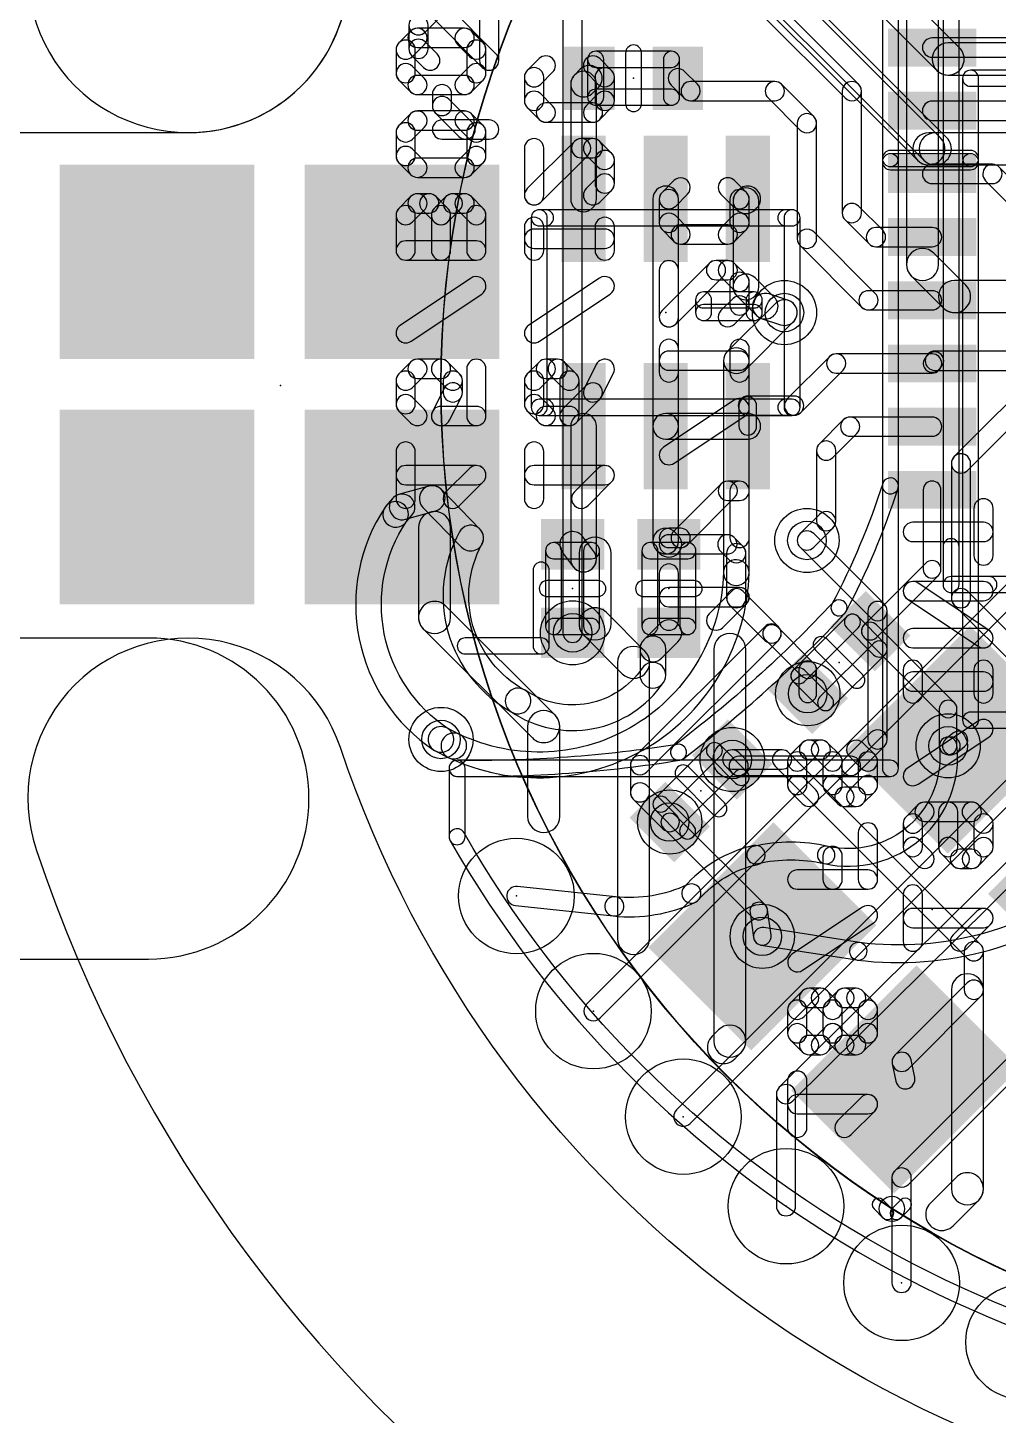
# Model space of a CAD drawing. Extents: x 0 to 2.5, y 0 to 3.1.
# Drawn here: x 0.2 to 0.5023, y 0.2334 to 0.6657 of the extents above; entities that cross this region are included whole.
import ezdxf

# ---------------------------------------------------------------- set-up
doc = ezdxf.new("R2010")
doc.units = 0
for name, color, linetype in [('1', 22, 'CONTINUOUS'), ('15', 6, 'CONTINUOUS'), ('16', 175, 'CONTINUOUS'), ('17', 82, 'CONTINUOUS'), ('18', 82, 'CONTINUOUS'), ('19', 53, 'CONTINUOUS'), ('2', 4, 'CONTINUOUS'), ('21', 253, 'CONTINUOUS'), ('22', 253, 'CONTINUOUS'), ('23', 7, 'CONTINUOUS'), ('31', 253, 'CONTINUOUS'), ('46', 140, 'CONTINUOUS')]:
    doc.layers.add(name, color=color, linetype=linetype)

# ---------------------------------------------------------------- blocks, each defined once
blk = doc.blocks.new('RECT')
blk.add_solid([(-0.5, -0.5), (0.5, -0.5), (-0.5, 0.5), (0.5, 0.5)])
blk = doc.blocks.new('ROUNDP')
blk.add_circle((0, 0), 0.5)
blk = doc.blocks.new('ROUNDV')
blk.add_circle((0, 0), 0.5)

msp = doc.modelspace()

# ---------------------------------------------------------------- linework, layer by layer
at = {"layer": '1'}
for points in [[(0.46624, 0.692), (0.46624, 0.523, 1), (0.47124, 0.523), (0.47124, 0.692, 1)], [(0.458861, 0.648121), (0.432861, 0.674121, 1), (0.428619, 0.669879), (0.454619, 0.643879, 1)], [(0.48174, 0.656567), (0.518307, 0.656567, 1), (0.518307, 0.662567), (0.48174, 0.662567, 1)], [(0.375978, 0.645361), (0.377789, 0.647172, 1), (0.372132, 0.652828), (0.370321, 0.651017, 1)], [(0.408641, 0.648121), (0.404641, 0.652121, 1), (0.400398, 0.647879), (0.404398, 0.643879, 1)], [(0.37715, 0.612433), (0.37715, 0.648189, 1), (0.36915, 0.648189), (0.36915, 0.612433, 1)], [(0.43274, 0.649), (0.40652, 0.649, 1), (0.40652, 0.643), (0.43274, 0.643, 1)], [(0.444861, 0.638121), (0.434861, 0.648121, 1), (0.430619, 0.643879), (0.440619, 0.633879, 1)], [(0.45974, 0.608), (0.45974, 0.646, 1), (0.45374, 0.646), (0.45374, 0.608, 1)], [(0.48174, 0.636882), (0.510858, 0.636882, 1), (0.510858, 0.642882), (0.48174, 0.642882, 1)], [(0.44574, 0.6), (0.44574, 0.636, 1), (0.43974, 0.636), (0.43974, 0.6, 1)], [(0.48174, 0.617197), (0.500543, 0.617197, 1), (0.500543, 0.623197), (0.48174, 0.623197, 1)], [(0.498422, 0.618076), (0.516619, 0.599879, 1), (0.520861, 0.604121), (0.502665, 0.622318, 1)], [(0.40274, 0.541567), (0.40274, 0.612433, 1), (0.39474, 0.612433), (0.39474, 0.541567, 1)], [(0.426569, 0.609014), (0.427159, 0.609605, 1), (0.421502, 0.615261), (0.420912, 0.614671, 1)], [(0.42774, 0.585), (0.42774, 0.611843, 1), (0.41974, 0.611843), (0.41974, 0.585, 1)], [(0.46635, 0.602633), (0.458861, 0.610121, 1), (0.454619, 0.605879), (0.462107, 0.59839, 1)], [(0.464035, 0.582948), (0.444861, 0.602121, 1), (0.440619, 0.597879), (0.459792, 0.578705, 1)], [(0.48174, 0.603512), (0.464228, 0.603512, 1), (0.464228, 0.597512), (0.48174, 0.597512, 1)], [(0.432569, 0.581828), (0.426569, 0.587828, 1), (0.420912, 0.582172), (0.426912, 0.576172, 1)], [(0.48174, 0.583827), (0.461913, 0.583827, 1), (0.461913, 0.577827), (0.48174, 0.577827, 1)], [(0.437005, 0.580795), (0.431005, 0.582795, 1), (0.428475, 0.575205), (0.434475, 0.573205, 1)], [(0.449761, 0.563263), (0.436619, 0.550121, 1), (0.440861, 0.545879), (0.454003, 0.55902, 1)], [(0.48174, 0.564142), (0.451882, 0.564142, 1), (0.451882, 0.558142), (0.48174, 0.558142, 1)], [(0.483685, 0.559197), (0.484543, 0.560055, 1), (0.480654, 0.563945), (0.479796, 0.563086, 1)], [(0.482598, 0.559), (0.53074, 0.559, 1), (0.53074, 0.565), (0.482598, 0.565, 1)], [(0.43874, 0.551), (0.424331, 0.551, 1), (0.424331, 0.545), (0.43874, 0.545, 1)], [(0.421581, 0.548), (0.421581, 0.541567, 1), (0.427081, 0.541567), (0.427081, 0.548, 1)], [(0.36915, 0.541567), (0.36915, 0.500189, 1), (0.37715, 0.500189), (0.37715, 0.541567, 1)], [(0.39474, 0.541567), (0.39474, 0.50578, 1), (0.40274, 0.50578), (0.40274, 0.541567, 1)], [(0.39874, 0.537567), (0.424331, 0.537567, 1), (0.424331, 0.545567), (0.39874, 0.545567, 1)], [(0.454076, 0.543578), (0.446619, 0.536121, 1), (0.450861, 0.531879), (0.458318, 0.539335, 1)], [(0.48174, 0.544457), (0.456197, 0.544457, 1), (0.456197, 0.538457), (0.48174, 0.538457, 1)], [(0.44574, 0.534), (0.44574, 0.512, 1), (0.45174, 0.512), (0.45174, 0.534, 1)], [(0.450529, 0.486167, 1), (0.454951, 0.483833, 0.043661), (0.47112, 0.522234, 1), (0.46636, 0.523766, -0.043661)], [(0.47899, 0.521772), (0.47899, 0.497, 1), (0.48449, 0.497), (0.48449, 0.521772, 1)], [(0.317669, 0.511501), (0.319669, 0.513832, 1), (0.313598, 0.519042), (0.311598, 0.516711, 1)], [(0.324917, 0.522922), (0.315551, 0.520288, 1), (0.317717, 0.512586), (0.327083, 0.51522, 1)], [(0.340867, 0.50953), (0.328867, 0.521861, 1), (0.323133, 0.516281), (0.335133, 0.50395, 1)], [(0.317965, 0.511891, 1), (0.311303, 0.516321, 0.414214), (0.326525, 0.440669, 1), (0.330955, 0.447331, -0.414214)], [(0.446619, 0.514121), (0.440619, 0.508121, 1), (0.444861, 0.503879), (0.450861, 0.509879, 1)], [(0.341505, 0.504813, 1), (0.334495, 0.508667, 0.414214), (0.350813, 0.452495, 1), (0.354667, 0.459505, -0.414214)], [(0.376361, 0.502574), (0.372951, 0.507165, 1), (0.366529, 0.502395), (0.369938, 0.497804, 1)], [(0.395912, 0.502951), (0.396912, 0.501951, 1), (0.402569, 0.507608), (0.401569, 0.508608, 1)], [(0.417961, 0.50778), (0.39974, 0.50778, 1), (0.39974, 0.50178), (0.417961, 0.50178, 1)], [(0.422861, 0.504121), (0.420082, 0.506901, 1), (0.415839, 0.502658), (0.418619, 0.499879, 1)], [(0.42374, 0.488), (0.42374, 0.502, 1), (0.41774, 0.502), (0.41774, 0.488, 1)], [(0.479796, 0.498945), (0.460539, 0.479688, 1), (0.464428, 0.475799), (0.483685, 0.495055, 1)], [(0.433861, 0.479121), (0.422861, 0.490121, 1), (0.418619, 0.485879), (0.429619, 0.474879, 1)], [(0.401236, 0.441997, 1), (0.404244, 0.438003, 0.043661), (0.454568, 0.483295, 1), (0.450912, 0.486705, -0.043661)], [(0.392861, 0.433879), (0.433861, 0.474879, 1), (0.429619, 0.479121), (0.388619, 0.438121, 1)], [(0.397569, 0.469392), (0.402569, 0.474392, 1), (0.396912, 0.480049), (0.391912, 0.475049, 1)], [(0.488685, 0.455432), (0.464428, 0.479688, 1), (0.460539, 0.475799), (0.484796, 0.451542, 1)], [(0.39874, 0.464), (0.39874, 0.47222, 1), (0.39074, 0.47222), (0.39074, 0.464, 1)], [(0.429796, 0.475055), (0.441052, 0.463799, 1), (0.444941, 0.467688), (0.433685, 0.478945, 1)], [(0.354989, 0.459308, 1), (0.350491, 0.452692, 0.414214), (0.398048, 0.461751, 1), (0.391432, 0.466249, -0.414214)], [(0.440247, 0.465744), (0.440247, 0.458256, 1), (0.445747, 0.458256), (0.445747, 0.465744, 1)], [(0.48949, 0.442), (0.48949, 0.453487, 1), (0.48399, 0.453487), (0.48399, 0.442, 1)], [(0.488367, 0.446036), (0.486015, 0.444142, 1), (0.489465, 0.439858), (0.491817, 0.441752, 1)], [(0.333777, 0.4375, 1), (0.333703, 0.4325, 0.043661), (0.403137, 0.437532, 1), (0.402343, 0.442468, -0.043661)], [(0.48774, 0.44475), (0.48674, 0.44475, 1), (0.48674, 0.43925), (0.48774, 0.43925, 1)], [(0.33124, 0.435), (0.33124, 0.413701, 1), (0.33624, 0.413701), (0.33624, 0.435, 1)], [(0.39374, 0.427513), (0.39374, 0.436, 1), (0.38774, 0.436), (0.38774, 0.427513, 1)], [(0.434997, 0.440743), (0.419484, 0.440743, 1), (0.419484, 0.434743), (0.434997, 0.434743, 1)], [(0.432875, 0.435622), (0.492619, 0.375879, 1), (0.496861, 0.380121), (0.437118, 0.439865, 1)], [(0.402118, 0.420378), (0.392861, 0.429634, 1), (0.388619, 0.425391), (0.397875, 0.416135, 1)], [(0.398052, 0.416312), (0.425796, 0.388568, 1), (0.429685, 0.392457), (0.401941, 0.420201, 1)], [(0.33591, 0.414943, 1), (0.33157, 0.412459, 0.267949), (0.633061, 0.23687, 1), (0.63308, 0.24187, -0.267949)], [(0.425017, 0.39013), (0.426123, 0.382265, 1), (0.43157, 0.383031), (0.430463, 0.390896, 1)], [(0.49174, 0.378), (0.49174, 0.366, 1), (0.49774, 0.366), (0.49774, 0.378, 1)], [(0.492619, 0.368121), (0.470161, 0.345663, 1), (0.474404, 0.341421), (0.496861, 0.363879, 1)], [(0.469342, 0.342944), (0.470449, 0.337508, 1), (0.476328, 0.338704), (0.475222, 0.34414, 1)]]:
    msp.add_lwpolyline(points, format="xyb", close=True, dxfattribs=at)
at = {"layer": '15'}
for points in [[(0.490276, 0.659536), (0.438276, 0.711536, 1), (0.431205, 0.704464), (0.483205, 0.652464, 1)], [(0.484276, 0.631536), (0.410276, 0.705536, 1), (0.403205, 0.698464), (0.477205, 0.624464, 1)], [(0.52274, 0.661), (0.48674, 0.661, 1), (0.48674, 0.651), (0.52274, 0.651, 1)], [(0.52274, 0.633), (0.48074, 0.633, 1), (0.48074, 0.623), (0.52274, 0.623, 1)], [(0.378358, 0.357225), (0.516861, 0.495729, 1), (0.512619, 0.499972), (0.374115, 0.361468, 1)], [(0.406358, 0.324335), (0.538861, 0.456839, 1), (0.534619, 0.461082), (0.402115, 0.328578, 1)], [(0.536629, 0.437132), (0.434125, 0.335628, 1), (0.438347, 0.331364), (0.540851, 0.432868, 1)], [(0.474358, 0.305375), (0.566861, 0.397879, 1), (0.562619, 0.402121), (0.470115, 0.309617, 1)], [(0.433236, 0.333496), (0.433236, 0.298567, 1), (0.439236, 0.298567), (0.439236, 0.333496, 1)], [(0.475236, 0.274677), (0.475236, 0.307496, 1), (0.469236, 0.307496), (0.469236, 0.274677, 1)]]:
    msp.add_lwpolyline(points, format="xyb", close=True, dxfattribs=at)
at = {"layer": '16'}
for points in [[(0.405205, 0.698464), (0.479205, 0.624464, 1), (0.486276, 0.631536), (0.412276, 0.705536, 1)], [(0.46624, 0.692), (0.46624, 0.625, 1), (0.47124, 0.625), (0.47124, 0.692, 1)], [(0.36674, 0.673), (0.36674, 0.47722, 1), (0.37274, 0.47722), (0.37274, 0.673, 1)], [(0.49624, 0.625), (0.49624, 0.65, 1), (0.49124, 0.65), (0.49124, 0.625, 1)], [(0.49374, 0.6475), (0.80874, 0.6475, 1), (0.80874, 0.6525), (0.49374, 0.6525, 1)], [(0.48274, 0.623), (0.52274, 0.623, 1), (0.52274, 0.633), (0.48274, 0.633, 1)], [(0.46874, 0.6225), (0.49374, 0.6225, 1), (0.49374, 0.6275), (0.46874, 0.6275, 1)], [(0.49374, 0.6265), (0.46874, 0.6265, 1), (0.46874, 0.6215), (0.49374, 0.6215, 1)], [(0.46624, 0.624), (0.46624, 0.435, 1), (0.47124, 0.435), (0.47124, 0.624, 1)], [(0.49624, 0.45), (0.49624, 0.624, 1), (0.49124, 0.624), (0.49124, 0.45, 1)], [(0.423569, 0.559172), (0.438569, 0.574172, 1), (0.432912, 0.579828), (0.417912, 0.564828, 1)], [(0.42474, 0.496), (0.42474, 0.562, 1), (0.41674, 0.562), (0.41674, 0.496, 1)], [(0.516619, 0.560121), (0.488619, 0.532121, 1), (0.492861, 0.527879), (0.520861, 0.555879, 1)], [(0.48774, 0.53), (0.48774, 0.488, 1), (0.49374, 0.488), (0.49374, 0.53, 1)], [(0.440619, 0.503879), (0.462619, 0.481879, 1), (0.466861, 0.486121), (0.444861, 0.508121, 1)], [(0.334453, 0.445615, 1), (0.331027, 0.438385, 0.541698), (0.424739, 0.49589, 1), (0.416742, 0.49611, -0.541698)], [(0.488619, 0.485879), (0.508619, 0.465879, 1), (0.512861, 0.470121), (0.492861, 0.490121, 1)], [(0.46174, 0.484), (0.46174, 0.444, 1), (0.46774, 0.444), (0.46774, 0.484, 1)], [(0.80874, 0.4525), (0.49374, 0.4525, 1), (0.49374, 0.4475), (0.80874, 0.4475, 1)], [(0.326951, 0.440422), (0.330951, 0.438422, 1), (0.334529, 0.445578), (0.330529, 0.447578, 1)], [(0.462619, 0.446121), (0.454362, 0.437865, 1), (0.458605, 0.433622), (0.466861, 0.441879, 1)], [(0.449346, 0.410682, 1), (0.448134, 0.405318, 0.515576), (0.489473, 0.442305, 1), (0.484007, 0.441695, -0.515576)], [(0.46874, 0.4375), (0.33374, 0.4375, 1), (0.33374, 0.4325), (0.46874, 0.4325, 1)], [(0.33124, 0.435), (0.33124, 0.413701, 1), (0.33624, 0.413701), (0.33624, 0.435, 1)], [(0.423605, 0.437865), (0.421605, 0.439865, 1), (0.417362, 0.435622), (0.419362, 0.433622, 1)], [(0.456484, 0.438743), (0.421484, 0.438743, 1), (0.421484, 0.432743), (0.456484, 0.432743, 1)], [(0.33591, 0.414943, 1), (0.33157, 0.412459, 0.267949), (0.633061, 0.23687, 1), (0.63308, 0.24187, -0.267949)], [(0.427401, 0.405074, 1), (0.426079, 0.410926, 0.160486), (0.404469, 0.39796, 1), (0.409011, 0.39404, -0.160486)], [(0.448134, 0.405318, 1), (0.449346, 0.410682, 0.111541), (0.426134, 0.410682, 1), (0.427346, 0.405318, -0.111541)], [(0.459081, 0.380729, 1), (0.4584, 0.375271, 0.201872), (0.536347, 0.397201, 1), (0.53292, 0.401503, -0.201872)], [(0.35192, 0.392253), (0.382424, 0.389017, 1), (0.383057, 0.394983), (0.352553, 0.398219, 1)], [(0.383057, 0.394983, 1), (0.382424, 0.389017, 0.136258), (0.408007, 0.393281, 1), (0.405473, 0.398719, -0.136258)], [(0.428424, 0.379931), (0.458318, 0.375283, 1), (0.459163, 0.380717), (0.429269, 0.385366, 1)]]:
    msp.add_lwpolyline(points, format="xyb", close=True, dxfattribs=at)
at = {"layer": '19'}
for radius in [0.304381, 0.304281]:
    msp.add_circle((0.633071, 0.554331), radius, dxfattribs=at)
at = {"layer": '2'}
for points in [[(0.48374, 0.592), (0.48374, 0.698, 1), (0.47374, 0.698), (0.47374, 0.592, 1)], [(0.492276, 0.585536), (0.482276, 0.595536, 1), (0.475205, 0.588464), (0.485205, 0.578464, 1)], [(0.52074, 0.587), (0.48874, 0.587, 1), (0.48874, 0.577), (0.52074, 0.577, 1)]]:
    msp.add_lwpolyline(points, format="xyb", close=True, dxfattribs=at)
at = {"layer": '21'}
for points in [[(0.32327, 0.672315), (0.3196, 0.668646, 1), (0.323843, 0.664403), (0.327513, 0.668073, 1)], [(0.345861, 0.657636), (0.331182, 0.672315, 1), (0.32694, 0.668073), (0.341619, 0.653394, 1)], [(0.34074, 0.670194), (0.34074, 0.655515, 1), (0.34674, 0.655515), (0.34674, 0.670194, 1)], [(0.318721, 0.666524), (0.318721, 0.659185, 1), (0.324721, 0.659185), (0.324721, 0.666524, 1)], [(0.3196, 0.657063), (0.32327, 0.653394, 1), (0.327513, 0.657636), (0.323843, 0.661306, 1)], [(0.39124, 0.642126), (0.39124, 0.657874, 1), (0.38624, 0.657874), (0.38624, 0.642126, 1)], [(0.332061, 0.641369), (0.332061, 0.645039, 1), (0.326061, 0.645039), (0.326061, 0.641369, 1)], [(0.338522, 0.636151), (0.331182, 0.643491, 1), (0.32694, 0.639248), (0.334279, 0.631909, 1)], [(0.34374, 0.63703), (0.329061, 0.63703, 1), (0.329061, 0.63103), (0.34374, 0.63103, 1)], [(0.35937, 0.604028), (0.361339, 0.604028, 1), (0.361339, 0.609028), (0.35937, 0.609028, 1)], [(0.35687, 0.606528), (0.35687, 0.547472, 1), (0.36187, 0.547472), (0.36187, 0.606528, 1)], [(0.436142, 0.604028), (0.43811, 0.604028, 1), (0.43811, 0.609028), (0.436142, 0.609028, 1)], [(0.43561, 0.606528), (0.43561, 0.547472, 1), (0.44061, 0.547472), (0.44061, 0.606528, 1)], [(0.426299, 0.583437), (0.410551, 0.583437, 1), (0.410551, 0.578437), (0.426299, 0.578437, 1)], [(0.408051, 0.580937), (0.408051, 0.577, 1), (0.413051, 0.577), (0.413051, 0.580937, 1)], [(0.410551, 0.5745), (0.426299, 0.5745, 1), (0.426299, 0.5795), (0.410551, 0.5795, 1)], [(0.428799, 0.577), (0.428799, 0.580937, 1), (0.423799, 0.580937), (0.423799, 0.577, 1)], [(0.35937, 0.544972), (0.361339, 0.544972, 1), (0.361339, 0.549972), (0.35937, 0.549972, 1)], [(0.43811, 0.549972), (0.436142, 0.549972, 1), (0.436142, 0.544972), (0.43811, 0.544972, 1)], [(0.490146, 0.492244), (0.490146, 0.504055, 1), (0.485146, 0.504055), (0.485146, 0.492244, 1)], [(0.362441, 0.47313), (0.362441, 0.496752, 1), (0.357441, 0.496752), (0.357441, 0.47313, 1)], [(0.361866, 0.4885), (0.377614, 0.4885, 1), (0.377614, 0.4935), (0.361866, 0.4935, 1)], [(0.391866, 0.4885), (0.407614, 0.4885, 1), (0.407614, 0.4935), (0.391866, 0.4935, 1)], [(0.487646, 0.489744), (0.499457, 0.489744, 1), (0.499457, 0.494744), (0.487646, 0.494744, 1)], [(0.336319, 0.47063), (0.359941, 0.47063, 1), (0.359941, 0.47563), (0.336319, 0.47563, 1)], [(0.460076, 0.4642), (0.44894, 0.475335, 1), (0.445405, 0.4718), (0.45654, 0.460664, 1)], [(0.402405, 0.4318), (0.41354, 0.420664, 1), (0.417076, 0.4242), (0.40594, 0.435335, 1)], [(0.469213, 0.29774), (0.466429, 0.300524, 1), (0.463645, 0.29774), (0.466429, 0.294956, 1)], [(0.471997, 0.294956), (0.47478, 0.29774, 1), (0.471996, 0.300524), (0.469213, 0.29774, 1)]]:
    msp.add_lwpolyline(points, format="xyb", close=True, dxfattribs=at)
msp.add_circle((0.469213, 0.29774), 0.003937, dxfattribs=at)
at = {"layer": '22'}
for points in [[(0.319861, 0.656798), (0.323531, 0.660468, 1), (0.319289, 0.66471), (0.315619, 0.661041, 1)], [(0.32074, 0.65158), (0.32074, 0.658919, 1), (0.31474, 0.658919), (0.31474, 0.65158, 1)], [(0.32141, 0.659589), (0.336089, 0.659589, 1), (0.336089, 0.665589), (0.32141, 0.665589, 1)], [(0.333968, 0.660468), (0.337638, 0.656798, 1), (0.34188, 0.661041), (0.33821, 0.66471, 1)], [(0.336759, 0.658919), (0.336759, 0.65158, 1), (0.342759, 0.65158), (0.342759, 0.658919, 1)], [(0.323531, 0.650031), (0.319861, 0.653701, 1), (0.315619, 0.649458), (0.319289, 0.645789, 1)], [(0.337638, 0.653701), (0.333968, 0.650031, 1), (0.33821, 0.645789), (0.34188, 0.649458, 1)], [(0.359861, 0.648204), (0.363531, 0.651874, 1), (0.359289, 0.656116), (0.355619, 0.652447, 1)], [(0.36074, 0.642986), (0.36074, 0.650325, 1), (0.35474, 0.650325), (0.35474, 0.642986, 1)], [(0.373968, 0.651874), (0.377638, 0.648204, 1), (0.38188, 0.652447), (0.37821, 0.656116, 1)], [(0.376759, 0.650325), (0.376759, 0.642986, 1), (0.382759, 0.642986), (0.382759, 0.650325, 1)], [(0.336089, 0.65091), (0.32141, 0.65091, 1), (0.32141, 0.64491), (0.336089, 0.64491, 1)], [(0.363531, 0.641437), (0.359861, 0.645107, 1), (0.355619, 0.640864), (0.359289, 0.637195, 1)], [(0.377638, 0.645107), (0.373968, 0.641437, 1), (0.37821, 0.637195), (0.38188, 0.640864, 1)], [(0.376089, 0.642316), (0.36141, 0.642316, 1), (0.36141, 0.636316), (0.376089, 0.636316, 1)], [(0.319861, 0.631016), (0.323531, 0.634686, 1), (0.319289, 0.638928), (0.315619, 0.635259, 1)], [(0.32074, 0.625798), (0.32074, 0.633137, 1), (0.31474, 0.633137), (0.31474, 0.625798, 1)], [(0.32141, 0.633807), (0.336089, 0.633807, 1), (0.336089, 0.639807), (0.32141, 0.639807, 1)], [(0.333968, 0.634686), (0.337638, 0.631016, 1), (0.34188, 0.635259), (0.33821, 0.638928, 1)], [(0.336759, 0.633137), (0.336759, 0.625798, 1), (0.342759, 0.625798), (0.342759, 0.633137, 1)], [(0.35474, 0.628213), (0.35474, 0.613534, 1), (0.36074, 0.613534), (0.36074, 0.628213, 1)], [(0.359861, 0.611413), (0.374541, 0.626092, 1), (0.370298, 0.630334), (0.355619, 0.615655, 1)], [(0.372419, 0.625213), (0.376089, 0.625213, 1), (0.376089, 0.631213), (0.372419, 0.631213, 1)], [(0.373968, 0.626092), (0.377638, 0.622422, 1), (0.38188, 0.626665), (0.37821, 0.630334, 1)], [(0.323531, 0.624249), (0.319861, 0.627919, 1), (0.315619, 0.623676), (0.319289, 0.620007, 1)], [(0.337638, 0.627919), (0.333968, 0.624249, 1), (0.33821, 0.620007), (0.34188, 0.623676, 1)], [(0.376759, 0.624543), (0.376759, 0.617204, 1), (0.382759, 0.617204), (0.382759, 0.624543, 1)], [(0.336089, 0.625128), (0.32141, 0.625128, 1), (0.32141, 0.619128), (0.336089, 0.619128, 1)], [(0.377638, 0.619325), (0.373968, 0.615655, 1), (0.37821, 0.611413), (0.38188, 0.615082, 1)], [(0.401861, 0.610204), (0.405531, 0.613874, 1), (0.401289, 0.618116), (0.397619, 0.614447, 1)], [(0.415968, 0.613874), (0.419638, 0.610204, 1), (0.42388, 0.614447), (0.42021, 0.618116, 1)], [(0.319289, 0.613146), (0.315619, 0.609477, 1), (0.319861, 0.605234), (0.323531, 0.608904, 1)], [(0.32508, 0.614025), (0.32141, 0.614025, 1), (0.32141, 0.608025), (0.32508, 0.608025, 1)], [(0.330871, 0.609477), (0.327201, 0.613146, 1), (0.322958, 0.608904), (0.326628, 0.605234, 1)], [(0.330298, 0.613146), (0.326628, 0.609477, 1), (0.330871, 0.605234), (0.334541, 0.608904, 1)], [(0.336089, 0.614025), (0.332419, 0.614025, 1), (0.332419, 0.608025), (0.336089, 0.608025, 1)], [(0.34188, 0.609477), (0.33821, 0.613146, 1), (0.333968, 0.608904), (0.337638, 0.605234, 1)], [(0.40274, 0.604986), (0.40274, 0.612325, 1), (0.39674, 0.612325), (0.39674, 0.604986, 1)], [(0.418759, 0.612325), (0.418759, 0.604986, 1), (0.424759, 0.604986), (0.424759, 0.612325, 1)], [(0.31474, 0.607355), (0.31474, 0.596346, 1), (0.32074, 0.596346), (0.32074, 0.607355, 1)], [(0.33175, 0.596346), (0.33175, 0.607355, 1), (0.32575, 0.607355), (0.32575, 0.596346, 1)], [(0.342759, 0.596346), (0.342759, 0.607355, 1), (0.336759, 0.607355), (0.336759, 0.596346, 1)], [(0.36074, 0.596346), (0.36074, 0.603686, 1), (0.35474, 0.603686), (0.35474, 0.596346, 1)], [(0.382759, 0.596346), (0.382759, 0.603686, 1), (0.376759, 0.603686), (0.376759, 0.596346, 1)], [(0.405531, 0.603437), (0.401861, 0.607107, 1), (0.397619, 0.602864), (0.401289, 0.599195, 1)], [(0.419638, 0.607107), (0.415968, 0.603437, 1), (0.42021, 0.599195), (0.42388, 0.602864, 1)], [(0.35774, 0.597016), (0.379759, 0.597016, 1), (0.379759, 0.603016), (0.35774, 0.603016, 1)], [(0.418089, 0.604316), (0.40341, 0.604316, 1), (0.40341, 0.598316), (0.418089, 0.598316, 1)], [(0.31774, 0.593346), (0.339759, 0.593346, 1), (0.339759, 0.599346), (0.31774, 0.599346, 1)], [(0.39674, 0.590213), (0.39674, 0.575534, 1), (0.40274, 0.575534), (0.40274, 0.590213, 1)], [(0.401861, 0.573413), (0.416541, 0.588092, 1), (0.412298, 0.592334), (0.397619, 0.577655, 1)], [(0.414419, 0.587213), (0.418089, 0.587213, 1), (0.418089, 0.593213), (0.414419, 0.593213, 1)], [(0.415968, 0.588092), (0.419638, 0.584422, 1), (0.42388, 0.588665), (0.42021, 0.592334, 1)], [(0.319404, 0.568068), (0.341423, 0.582747, 1), (0.338095, 0.587739), (0.316076, 0.57306, 1)], [(0.359404, 0.568068), (0.381423, 0.582747, 1), (0.378095, 0.587739), (0.356076, 0.57306, 1)], [(0.418759, 0.586543), (0.418759, 0.579204, 1), (0.424759, 0.579204), (0.424759, 0.586543, 1)], [(0.419638, 0.581325), (0.415968, 0.577655, 1), (0.42021, 0.573413), (0.42388, 0.577082, 1)], [(0.40274, 0.558346), (0.40274, 0.565686, 1), (0.39674, 0.565686), (0.39674, 0.558346, 1)], [(0.424759, 0.558346), (0.424759, 0.565686, 1), (0.418759, 0.565686), (0.418759, 0.558346, 1)], [(0.319289, 0.561582), (0.315619, 0.557913, 1), (0.319861, 0.55367), (0.323531, 0.55734, 1)], [(0.32875, 0.562461), (0.32141, 0.562461, 1), (0.32141, 0.556461), (0.32875, 0.556461, 1)], [(0.334541, 0.557913), (0.330871, 0.561582, 1), (0.326628, 0.55734), (0.330298, 0.55367, 1)], [(0.336759, 0.559461), (0.336759, 0.544782, 1), (0.342759, 0.544782), (0.342759, 0.559461, 1)], [(0.359861, 0.55367), (0.363531, 0.55734, 1), (0.359289, 0.561582), (0.355619, 0.557913, 1)], [(0.36141, 0.556461), (0.36508, 0.556461, 1), (0.36508, 0.562461), (0.36141, 0.562461, 1)], [(0.362958, 0.55734), (0.366628, 0.55367, 1), (0.370871, 0.557913), (0.367201, 0.561582, 1)], [(0.377076, 0.560803), (0.373406, 0.553463, 1), (0.378772, 0.55078), (0.382442, 0.558119, 1)], [(0.39974, 0.559016), (0.421759, 0.559016, 1), (0.421759, 0.565016), (0.39974, 0.565016, 1)], [(0.31474, 0.555791), (0.31474, 0.548452, 1), (0.32074, 0.548452), (0.32074, 0.555791, 1)], [(0.335419, 0.552122), (0.335419, 0.555791, 1), (0.329419, 0.555791), (0.329419, 0.552122, 1)], [(0.36074, 0.548452), (0.36074, 0.555791, 1), (0.35474, 0.555791), (0.35474, 0.548452, 1)], [(0.36575, 0.555791), (0.36575, 0.544782, 1), (0.37175, 0.544782), (0.37175, 0.555791, 1)], [(0.331433, 0.54344), (0.335103, 0.55078, 1), (0.329736, 0.553463), (0.326066, 0.546124, 1)], [(0.373968, 0.554243), (0.366628, 0.546903, 1), (0.370871, 0.542661), (0.37821, 0.55, 1)], [(0.315619, 0.54633), (0.319289, 0.542661, 1), (0.323531, 0.546903), (0.319861, 0.550573, 1)], [(0.363531, 0.546903), (0.359861, 0.550573, 1), (0.355619, 0.54633), (0.359289, 0.542661, 1)], [(0.401404, 0.530068), (0.423423, 0.544747, 1), (0.420095, 0.549739), (0.398076, 0.53506, 1)], [(0.339759, 0.547782), (0.32875, 0.547782, 1), (0.32875, 0.541782), (0.339759, 0.541782, 1)], [(0.36875, 0.547782), (0.36141, 0.547782, 1), (0.36141, 0.541782), (0.36875, 0.541782, 1)], [(0.32074, 0.519), (0.32074, 0.533679, 1), (0.31474, 0.533679), (0.31474, 0.519, 1)], [(0.36074, 0.519), (0.36074, 0.533679, 1), (0.35474, 0.533679), (0.35474, 0.519, 1)], [(0.339759, 0.52934), (0.31774, 0.52934, 1), (0.31774, 0.52334), (0.339759, 0.52334, 1)], [(0.334541, 0.516879), (0.34188, 0.524218, 1), (0.337638, 0.528461), (0.330298, 0.521121, 1)], [(0.379759, 0.52934), (0.35774, 0.52934, 1), (0.35774, 0.52334), (0.379759, 0.52334, 1)], [(0.374541, 0.516879), (0.38188, 0.524218, 1), (0.377638, 0.528461), (0.370298, 0.521121, 1)], [(0.415968, 0.523582), (0.401289, 0.508903, 1), (0.405531, 0.504661), (0.42021, 0.51934, 1)], [(0.421759, 0.524461), (0.418089, 0.524461, 1), (0.418089, 0.518461), (0.421759, 0.518461, 1)], [(0.424759, 0.506782), (0.424759, 0.521461, 1), (0.418759, 0.521461), (0.418759, 0.506782, 1)], [(0.500759, 0.501316), (0.500759, 0.515995, 1), (0.494759, 0.515995), (0.494759, 0.501316, 1)], [(0.32174, 0.51), (0.32174, 0.482, 1), (0.33174, 0.482), (0.33174, 0.51, 1)], [(0.47574, 0.505656), (0.497759, 0.505656, 1), (0.497759, 0.511656), (0.47574, 0.511656, 1)], [(0.37174, 0.502), (0.37174, 0.48, 1), (0.38174, 0.48), (0.38174, 0.502, 1)], [(0.40341, 0.509782), (0.39974, 0.509782, 1), (0.39974, 0.503782), (0.40341, 0.503782, 1)], [(0.40274, 0.481), (0.40274, 0.495679, 1), (0.39674, 0.495679), (0.39674, 0.481, 1)], [(0.499423, 0.47803), (0.477404, 0.492709, 1), (0.474076, 0.487717), (0.496095, 0.473038, 1)], [(0.47574, 0.487213), (0.497759, 0.487213, 1), (0.497759, 0.493213), (0.47574, 0.493213, 1)], [(0.421759, 0.49134), (0.39974, 0.49134, 1), (0.39974, 0.48534), (0.421759, 0.48534, 1)], [(0.416541, 0.478879), (0.42388, 0.486218, 1), (0.419638, 0.490461), (0.412298, 0.483121, 1)], [(0.323205, 0.478464), (0.357205, 0.444464, 1), (0.364276, 0.451536), (0.330276, 0.485536, 1)], [(0.373205, 0.476464), (0.385205, 0.464464, 1), (0.392276, 0.471536), (0.380276, 0.483536, 1)], [(0.41374, 0.472), (0.41374, 0.35, 1), (0.42374, 0.35), (0.42374, 0.472, 1)], [(0.47574, 0.472534), (0.497759, 0.472534, 1), (0.497759, 0.478534), (0.47574, 0.478534, 1)], [(0.38374, 0.468), (0.38374, 0.382, 1), (0.39374, 0.382), (0.39374, 0.468, 1)], [(0.47874, 0.458346), (0.47874, 0.465686, 1), (0.47274, 0.465686), (0.47274, 0.458346, 1)], [(0.500759, 0.458346), (0.500759, 0.465686, 1), (0.494759, 0.465686), (0.494759, 0.458346, 1)], [(0.47574, 0.459016), (0.497759, 0.459016, 1), (0.497759, 0.465016), (0.47574, 0.465016, 1)], [(0.35574, 0.448), (0.35574, 0.42, 1), (0.36574, 0.42), (0.36574, 0.448, 1)], [(0.477404, 0.430068), (0.499423, 0.444747, 1), (0.496095, 0.449739), (0.474076, 0.43506, 1)], [(0.441289, 0.442928), (0.437619, 0.439259, 1), (0.441861, 0.435016), (0.445531, 0.438686, 1)], [(0.44708, 0.443807), (0.44341, 0.443807, 1), (0.44341, 0.437807), (0.44708, 0.437807, 1)], [(0.452871, 0.439259), (0.449201, 0.442928, 1), (0.444958, 0.438686), (0.448628, 0.435016, 1)], [(0.455968, 0.438686), (0.459638, 0.435016, 1), (0.46388, 0.439259), (0.46021, 0.442928, 1)], [(0.43674, 0.437137), (0.43674, 0.429798, 1), (0.44274, 0.429798), (0.44274, 0.437137, 1)], [(0.45375, 0.429798), (0.45375, 0.437137, 1), (0.44775, 0.437137), (0.44775, 0.429798, 1)], [(0.458759, 0.437137), (0.458759, 0.429798, 1), (0.464759, 0.429798), (0.464759, 0.437137, 1)], [(0.437619, 0.427676), (0.441289, 0.424007, 1), (0.445531, 0.428249), (0.441861, 0.431919, 1)], [(0.456541, 0.428249), (0.452871, 0.431919, 1), (0.448628, 0.427676), (0.452298, 0.424007, 1)], [(0.459638, 0.431919), (0.455968, 0.428249, 1), (0.46021, 0.424007), (0.46388, 0.427676, 1)], [(0.458089, 0.429128), (0.454419, 0.429128, 1), (0.454419, 0.423128), (0.458089, 0.423128, 1)], [(0.477861, 0.41567), (0.481531, 0.41934, 1), (0.477289, 0.423582), (0.473619, 0.419913, 1)], [(0.47941, 0.418461), (0.494089, 0.418461, 1), (0.494089, 0.424461), (0.47941, 0.424461, 1)], [(0.48975, 0.410452), (0.48975, 0.421461, 1), (0.48375, 0.421461), (0.48375, 0.410452, 1)], [(0.491968, 0.41934), (0.495638, 0.41567, 1), (0.49988, 0.419913), (0.49621, 0.423582, 1)], [(0.47874, 0.410452), (0.47874, 0.417791, 1), (0.47274, 0.417791), (0.47274, 0.410452, 1)], [(0.494759, 0.417791), (0.494759, 0.410452, 1), (0.500759, 0.410452), (0.500759, 0.417791, 1)], [(0.464759, 0.400346), (0.464759, 0.415025, 1), (0.458759, 0.415025), (0.458759, 0.400346, 1)], [(0.481531, 0.408903), (0.477861, 0.412573, 1), (0.473619, 0.40833), (0.477289, 0.404661, 1)], [(0.492541, 0.408903), (0.488871, 0.412573, 1), (0.484628, 0.40833), (0.488298, 0.404661, 1)], [(0.495638, 0.412573), (0.491968, 0.408903, 1), (0.49621, 0.404661), (0.49988, 0.40833, 1)], [(0.45375, 0.400346), (0.45375, 0.407686, 1), (0.44775, 0.407686), (0.44775, 0.400346, 1)], [(0.494089, 0.409782), (0.490419, 0.409782, 1), (0.490419, 0.403782), (0.494089, 0.403782, 1)], [(0.43974, 0.397346), (0.461759, 0.397346, 1), (0.461759, 0.403346), (0.43974, 0.403346, 1)], [(0.47874, 0.381), (0.47874, 0.395679, 1), (0.47274, 0.395679), (0.47274, 0.381, 1)], [(0.441404, 0.372068), (0.463423, 0.386747, 1), (0.460095, 0.391739), (0.438076, 0.37706, 1)], [(0.497759, 0.39134), (0.47574, 0.39134, 1), (0.47574, 0.38534), (0.497759, 0.38534, 1)], [(0.492541, 0.378879), (0.49988, 0.386218, 1), (0.495638, 0.390461), (0.488298, 0.383121, 1)], [(0.48774, 0.366), (0.48774, 0.304, 1), (0.49774, 0.304), (0.49774, 0.366, 1)], [(0.441289, 0.365582), (0.437619, 0.361913, 1), (0.441861, 0.35767), (0.445531, 0.36134, 1)], [(0.44708, 0.366461), (0.44341, 0.366461, 1), (0.44341, 0.360461), (0.44708, 0.360461, 1)], [(0.452871, 0.361913), (0.449201, 0.365582, 1), (0.444958, 0.36134), (0.448628, 0.35767, 1)], [(0.452298, 0.365582), (0.448628, 0.361913, 1), (0.452871, 0.35767), (0.456541, 0.36134, 1)], [(0.458089, 0.366461), (0.454419, 0.366461, 1), (0.454419, 0.360461), (0.458089, 0.360461, 1)], [(0.46388, 0.361913), (0.46021, 0.365582, 1), (0.455968, 0.36134), (0.459638, 0.35767, 1)], [(0.43674, 0.359791), (0.43674, 0.352452, 1), (0.44274, 0.352452), (0.44274, 0.359791, 1)], [(0.45375, 0.352452), (0.45375, 0.359791, 1), (0.44775, 0.359791), (0.44775, 0.352452, 1)], [(0.464759, 0.352452), (0.464759, 0.359791, 1), (0.458759, 0.359791), (0.458759, 0.352452, 1)], [(0.415205, 0.353536), (0.413205, 0.351536, 1), (0.420276, 0.344464), (0.422276, 0.346464, 1)], [(0.437619, 0.35033), (0.441289, 0.346661, 1), (0.445531, 0.350903), (0.441861, 0.354573, 1)], [(0.449201, 0.346661), (0.452871, 0.35033, 1), (0.448628, 0.354573), (0.444958, 0.350903, 1)], [(0.448628, 0.35033), (0.452298, 0.346661, 1), (0.456541, 0.350903), (0.452871, 0.354573, 1)], [(0.46021, 0.346661), (0.46388, 0.35033, 1), (0.459638, 0.354573), (0.455968, 0.350903, 1)], [(0.44341, 0.345782), (0.44708, 0.345782, 1), (0.44708, 0.351782), (0.44341, 0.351782, 1)], [(0.454419, 0.345782), (0.458089, 0.345782, 1), (0.458089, 0.351782), (0.454419, 0.351782, 1)], [(0.44274, 0.323), (0.44274, 0.337679, 1), (0.43674, 0.337679), (0.43674, 0.323, 1)], [(0.461759, 0.33334), (0.43974, 0.33334, 1), (0.43974, 0.32734), (0.461759, 0.32734, 1)], [(0.456541, 0.320879), (0.46388, 0.328218, 1), (0.459638, 0.332461), (0.452298, 0.325121, 1)], [(0.489205, 0.307536), (0.481205, 0.299536, 1), (0.488276, 0.292464), (0.496276, 0.300464, 1)]]:
    msp.add_lwpolyline(points, format="xyb", close=True, dxfattribs=at)
at = {"layer": '23'}
for points in [[(0.490146, 0.492244), (0.490146, 0.689094, 1), (0.485146, 0.689094), (0.485146, 0.492244, 1)], [(0.379429, 0.644094), (0.379429, 0.655906, 1), (0.374429, 0.655906), (0.374429, 0.644094, 1)], [(0.376929, 0.653406), (0.400551, 0.653406, 1), (0.400551, 0.658406), (0.376929, 0.658406, 1)], [(0.398051, 0.655906), (0.398051, 0.644094, 1), (0.403051, 0.644094), (0.403051, 0.655906, 1)], [(0.400551, 0.646594), (0.376929, 0.646594, 1), (0.376929, 0.641594), (0.400551, 0.641594, 1)], [(0.36187, 0.547472), (0.36187, 0.606528, 1), (0.35687, 0.606528), (0.35687, 0.547472, 1)], [(0.35937, 0.604028), (0.43811, 0.604028, 1), (0.43811, 0.609028), (0.35937, 0.609028, 1)], [(0.43561, 0.606528), (0.43561, 0.547472, 1), (0.44061, 0.547472), (0.44061, 0.606528, 1)], [(0.43811, 0.549972), (0.35937, 0.549972, 1), (0.35937, 0.544972), (0.43811, 0.544972, 1)], [(0.366335, 0.479189), (0.366335, 0.502811, 1), (0.361335, 0.502811), (0.361335, 0.479189, 1)], [(0.363835, 0.500311), (0.375646, 0.500311, 1), (0.375646, 0.505311), (0.363835, 0.505311, 1)], [(0.373146, 0.502811), (0.373146, 0.479189, 1), (0.378146, 0.479189), (0.378146, 0.502811, 1)], [(0.396335, 0.479189), (0.396335, 0.502811, 1), (0.391335, 0.502811), (0.391335, 0.479189, 1)], [(0.393835, 0.500311), (0.405646, 0.500311, 1), (0.405646, 0.505311), (0.393835, 0.505311, 1)], [(0.403146, 0.502811), (0.403146, 0.479189, 1), (0.408146, 0.479189), (0.408146, 0.502811, 1)], [(0.684496, 0.494744), (0.487646, 0.494744, 1), (0.487646, 0.489744), (0.684496, 0.489744, 1)], [(0.375646, 0.481689), (0.363835, 0.481689, 1), (0.363835, 0.476689), (0.375646, 0.476689, 1)], [(0.405646, 0.481689), (0.393835, 0.481689, 1), (0.393835, 0.476689), (0.405646, 0.476689, 1)], [(0.44198, 0.462056), (0.458684, 0.47876, 1), (0.455148, 0.482295), (0.438445, 0.465592, 1)], [(0.455148, 0.47876), (0.4635, 0.470408, 1), (0.467035, 0.473944), (0.458684, 0.482295, 1)], [(0.4635, 0.473944), (0.446796, 0.45724, 1), (0.450332, 0.453705), (0.467035, 0.470408, 1)], [(0.450332, 0.45724), (0.44198, 0.465592, 1), (0.438445, 0.462056), (0.446796, 0.453705, 1)], [(0.39898, 0.422056), (0.415684, 0.43876, 1), (0.412148, 0.442295), (0.395445, 0.425592, 1)], [(0.412148, 0.43876), (0.4205, 0.430408, 1), (0.424035, 0.433944), (0.415684, 0.442295, 1)], [(0.4205, 0.433944), (0.403796, 0.41724, 1), (0.407332, 0.413705), (0.424035, 0.430408, 1)], [(0.407332, 0.41724), (0.39898, 0.425592, 1), (0.395445, 0.422056), (0.403796, 0.413705, 1)]]:
    msp.add_lwpolyline(points, format="xyb", close=True, dxfattribs=at)
for p in [(0.38874, 0.65), (0.39874, 0.577), (0.27874, 0.554331), (0.36974, 0.491), (0.39974, 0.491), (0.45274, 0.468), (0.40974, 0.428), (0.352236, 0.395236), (0.48174, 0.391), (0.376236, 0.359346), (0.404236, 0.326457), (0.436236, 0.298567), (0.472236, 0.274677)]:
    msp.add_point(p, dxfattribs=at)
at = {"layer": '46'}
for points in [[(0.633084, 0.908661, 1), (0.633057, 1.008661, 0.32219), (0.202598, 0.698978, 1), (0.297402, 0.667163, -0.32219)], [(0.15, 0.633071), (0.25, 0.633071, 1), (0.25, 0.733071), (0.15, 0.733071, 1)], [(0.15, 0.375591), (0.2376, 0.375591, 1), (0.2376, 0.475591), (0.15, 0.475591, 1)], [(0.297402, 0.441498, 1), (0.202598, 0.409683, 0.32219), (0.633057, 0.1, 1), (0.633084, 0.2, -0.32219)]]:
    msp.add_lwpolyline(points, format="xyb", close=True, dxfattribs=at)

# ---------------------------------------------------------------- block references
at = {"layer": '1'}
for p, xscale, yscale, rotation in [((0.48174, 0.659567), 0.011811, 0.027559, 90), ((0.374961, 0.65), 0.015748, 0.019685, 180), ((0.40252, 0.65), 0.015748, 0.019685, 180), ((0.48174, 0.639882), 0.011811, 0.027559, 90), ((0.37315, 0.612433), 0.03937, 0.01378, 90), ((0.39874, 0.612433), 0.03937, 0.01378, 90), ((0.424331, 0.612433), 0.03937, 0.01378, 90), ((0.240256, 0.592815), 0.06063, 0.06063, 180), ((0.316634, 0.592815), 0.06063, 0.06063, 180), ((0.48174, 0.620197), 0.011811, 0.027559, 90), ((0.48174, 0.600512), 0.011811, 0.027559, 90), ((0.48174, 0.580827), 0.011811, 0.027559, 90), ((0.48174, 0.561142), 0.011811, 0.027559, 90), ((0.37315, 0.541567), 0.03937, 0.01378, 270), ((0.39874, 0.541567), 0.03937, 0.01378, 270), ((0.424331, 0.541567), 0.03937, 0.01378, 270), ((0.240256, 0.516437), 0.06063, 0.06063, 180), ((0.316634, 0.516437), 0.06063, 0.06063, 180), ((0.48174, 0.541457), 0.011811, 0.027559, 90), ((0.48174, 0.521772), 0.011811, 0.027559, 90), ((0.36974, 0.50478), 0.015748, 0.019685, 90), ((0.39974, 0.50478), 0.015748, 0.019685, 90), ((0.462484, 0.477743), 0.015748, 0.019685, 225), ((0.36974, 0.47722), 0.015748, 0.019685, 90), ((0.39974, 0.47722), 0.015748, 0.019685, 90), ((0.490092, 0.443894), 0.055118, 0.045276, 45), ((0.442997, 0.458256), 0.015748, 0.019685, 225), ((0.419484, 0.437743), 0.015748, 0.019685, 45), ((0.534634, 0.399352), 0.055118, 0.045276, 45), ((0.399997, 0.418256), 0.015748, 0.019685, 45), ((0.428846, 0.382648), 0.055118, 0.045276, 45), ((0.473388, 0.338106), 0.055118, 0.045276, 45)]:
    msp.add_blockref('RECT', p, dxfattribs=dict(at, xscale=xscale, yscale=yscale, rotation=rotation))
at = {"layer": '17', "xscale": 0.036, "yscale": 0.036}
for p in [(0.352236, 0.395236), (0.352236, 0.395236), (0.352236, 0.395236), (0.352236, 0.395236), (0.376236, 0.359346), (0.376236, 0.359346), (0.376236, 0.359346), (0.376236, 0.359346), (0.404236, 0.326457), (0.404236, 0.326457), (0.404236, 0.326457), (0.404236, 0.326457), (0.436236, 0.298567), (0.436236, 0.298567), (0.436236, 0.298567), (0.436236, 0.298567), (0.472236, 0.274677), (0.472236, 0.274677), (0.472236, 0.274677), (0.472236, 0.274677), (0.510236, 0.256228), (0.510236, 0.256228), (0.510236, 0.256228), (0.510236, 0.256228)]:
    msp.add_blockref('ROUNDP', p, dxfattribs=at)
at = {"layer": '18'}
for p, xscale, yscale in [((0.43574, 0.577), 0.02, 0.02), ((0.43574, 0.577), 0.02, 0.02), ((0.43574, 0.577), 0.012, 0.012), ((0.43574, 0.577), 0.012, 0.012), ((0.44274, 0.506), 0.02, 0.02), ((0.44274, 0.506), 0.02, 0.02), ((0.44274, 0.506), 0.012, 0.012), ((0.44274, 0.506), 0.012, 0.012), ((0.36974, 0.47722), 0.02, 0.02), ((0.36974, 0.47722), 0.02, 0.02), ((0.36974, 0.47722), 0.012, 0.012), ((0.36974, 0.47722), 0.012, 0.012), ((0.442997, 0.458256), 0.02, 0.02), ((0.442997, 0.458256), 0.02, 0.02), ((0.442997, 0.458256), 0.012, 0.012), ((0.442997, 0.458256), 0.012, 0.012), ((0.32874, 0.444), 0.02, 0.02), ((0.32874, 0.444), 0.02, 0.02), ((0.32874, 0.444), 0.012, 0.012), ((0.32874, 0.444), 0.012, 0.012), ((0.48674, 0.442), 0.02, 0.02), ((0.48674, 0.442), 0.02, 0.02), ((0.419484, 0.437743), 0.02, 0.02), ((0.419484, 0.437743), 0.02, 0.02), ((0.48674, 0.442), 0.012, 0.012), ((0.48674, 0.442), 0.012, 0.012), ((0.419484, 0.437743), 0.012, 0.012), ((0.419484, 0.437743), 0.012, 0.012), ((0.399997, 0.418256), 0.02, 0.02), ((0.399997, 0.418256), 0.02, 0.02), ((0.399997, 0.418256), 0.012, 0.012), ((0.399997, 0.418256), 0.012, 0.012), ((0.428846, 0.382648), 0.02, 0.02), ((0.428846, 0.382648), 0.02, 0.02), ((0.428846, 0.382648), 0.012, 0.012), ((0.428846, 0.382648), 0.012, 0.012)]:
    msp.add_blockref('ROUNDV', p, dxfattribs=dict(at, xscale=xscale, yscale=yscale))
at = {"layer": '31'}
for p, xscale, yscale, rotation in [((0.48174, 0.659567), 0.009811, 0.025559, 90), ((0.374961, 0.65), 0.013748, 0.017685, 180), ((0.40252, 0.65), 0.013748, 0.017685, 180), ((0.48174, 0.639882), 0.009811, 0.025559, 90), ((0.37315, 0.612433), 0.03737, 0.01178, 90), ((0.39874, 0.612433), 0.03737, 0.01178, 90), ((0.424331, 0.612433), 0.03737, 0.01178, 90), ((0.48174, 0.620197), 0.009811, 0.025559, 90), ((0.240256, 0.592815), 0.05863, 0.05863, 180), ((0.316634, 0.592815), 0.05863, 0.05863, 180), ((0.48174, 0.600512), 0.009811, 0.025559, 90), ((0.48174, 0.580827), 0.009811, 0.025559, 90), ((0.48174, 0.561142), 0.009811, 0.025559, 90), ((0.37315, 0.541567), 0.03737, 0.01178, 270), ((0.39874, 0.541567), 0.03737, 0.01178, 270), ((0.424331, 0.541567), 0.03737, 0.01178, 270), ((0.240256, 0.516437), 0.05863, 0.05863, 180), ((0.316634, 0.516437), 0.05863, 0.05863, 180), ((0.48174, 0.541457), 0.009811, 0.025559, 90), ((0.48174, 0.521772), 0.009811, 0.025559, 90), ((0.36974, 0.50478), 0.013748, 0.017685, 90), ((0.39974, 0.50478), 0.013748, 0.017685, 90), ((0.462484, 0.477743), 0.013748, 0.017685, 225), ((0.36974, 0.47722), 0.013748, 0.017685, 90), ((0.39974, 0.47722), 0.013748, 0.017685, 90), ((0.490092, 0.443894), 0.053118, 0.043276, 45), ((0.442997, 0.458256), 0.013748, 0.017685, 225), ((0.419484, 0.437743), 0.013748, 0.017685, 45), ((0.534634, 0.399352), 0.053118, 0.043276, 45), ((0.399997, 0.418256), 0.013748, 0.017685, 45), ((0.428846, 0.382648), 0.053118, 0.043276, 45), ((0.473388, 0.338106), 0.053118, 0.043276, 45)]:
    msp.add_blockref('RECT', p, dxfattribs=dict(at, xscale=xscale, yscale=yscale, rotation=rotation))

doc.saveas('drawing.dxf')
